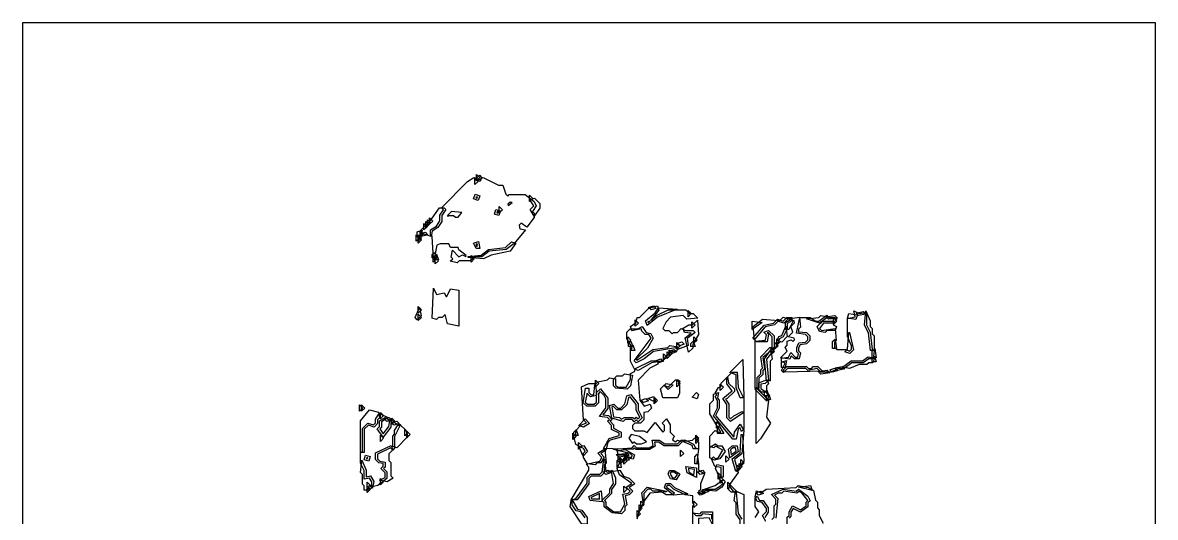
# Model space of a CAD drawing. Header units: millimetres. Extents: x 0 to 283, y 0 to 283.
# Drawn here: x 0 to 282.8, y 159.4 to 282.8 of the extents above; entities that cross this region are included whole.
import ezdxf

# ---------------------------------------------------------------- set-up
doc = ezdxf.new("R2010")
doc.units = ezdxf.units.MM
for name, color, linetype in [('CUT_OUTLINE', 5, 'Continuous'), ('ENG_D', 3, 'Continuous'), ('ENG_K', 2, 'Continuous'), ('ENG_L', 4, 'Continuous')]:
    doc.layers.add(name, color=color, linetype=linetype)

msp = doc.modelspace()

# ---------------------------------------------------------------- linework, layer by layer
at = {"layer": 'CUT_OUTLINE'}
msp.add_lwpolyline([(0, 0), (282.84, 0), (282.84, 282.84), (0, 282.84), (0, 0)], close=True, dxfattribs=at)
at = {"layer": 'ENG_D'}
for points in [[(113.71, 243.24), (112.9, 242.44), (112.9, 244.05), (113.71, 243.24)], [(114.08, 244.76), (114.59, 244.25), (114.23, 243.18), (112.94, 243.61), (114.08, 244.76)], [(113.76, 238.47), (112.6, 238.85), (112.99, 240.01), (114.14, 239.62), (113.76, 238.47)], [(126.57, 238.2), (126.57, 239.81), (127.38, 239), (126.57, 238.2)], [(129.16, 236.57), (127.73, 234.57), (126.75, 236.21), (127.68, 237.15), (126.68, 238.66), (127.81, 239.04), (129.16, 237.69), (129.16, 236.57)], [(104.65, 233.27), (103.64, 231.76), (102.27, 230.85), (102, 229.5), (99.47, 230.35), (99.47, 231.09), (101.88, 233.5), (104.06, 236.65), (105.22, 236.65), (105.66, 236.2), (104.65, 234.69), (104.65, 233.27)], [(119.33, 235.85), (118.94, 234.7), (117.79, 235.08), (118.17, 236.24), (119.33, 235.85)], [(119.83, 236.17), (119.03, 235.37), (119.03, 236.98), (119.83, 236.17)], [(99.56, 229.1), (98.76, 228.3), (98.76, 229.91), (99.56, 229.1)], [(100.04, 230.05), (99.23, 229.24), (99.23, 230.85), (100.04, 230.05)], [(111.25, 224.26), (111.25, 224.49), (114.46, 224.85), (116.35, 226.27), (120.57, 226.74), (122.03, 228.19), (123.18, 227.81), (121.76, 225.83), (116.99, 224.87), (115.07, 223.91), (111.25, 224.26)], [(113.23, 226.51), (112.57, 227.83), (113.79, 228.23), (114.13, 226.51), (113.23, 226.51)], [(102.29, 224.96), (102.87, 225.53), (103.33, 224.15), (102.29, 224.15), (102.29, 224.96)], [(103.81, 223.45), (103, 222.64), (103, 224.25), (103.81, 223.45)], [(112.76, 223.92), (111.96, 223.11), (111.96, 224.72), (112.76, 223.92)], [(156.91, 211.16), (156.31, 211.76), (157.51, 212.17), (158.12, 211.56), (156.91, 211.16)], [(98.76, 211.99), (99.56, 211.19), (98.76, 210.38), (98.76, 211.99)], [(98.76, 208.5), (98.76, 210.11), (99.56, 209.3), (98.76, 208.5)], [(163.43, 211.36), (158.51, 209.33), (155.92, 207.26), (155.52, 208.44), (157.98, 210.4), (158.74, 211.67), (163.43, 211.36)], [(166.97, 210.25), (166.17, 209.44), (166.17, 211.05), (166.97, 210.25)], [(187.15, 201.53), (187.15, 204.49), (186.14, 205.5), (185.93, 205.43), (186.22, 205.14), (185.94, 203.18), (183.28, 203.18), (182.35, 204.1), (185.14, 207.4), (187.5, 207.87), (188.5, 208.87), (189.91, 208.39), (190.82, 209.3), (192.1, 209.3), (192.1, 208.46), (190.92, 207.76), (190.92, 206.42), (189.92, 204.41), (188.98, 203.95), (188.01, 201.53), (187.15, 201.53)], [(203.27, 208.83), (202.33, 207.89), (200, 207.89), (199, 206.5), (199.49, 206.02), (202.92, 206.51), (203.18, 203.56), (202.7, 203.08), (202.7, 201.86), (203.27, 201.29), (205.59, 201.29), (206.43, 200.87), (206.95, 201.39), (206.95, 202.19), (206, 204.54), (206, 209.02), (207.85, 209.48), (207.56, 210.91), (208.87, 210.25), (210.72, 210.52), (210.72, 207.47), (211.65, 205.6), (212.12, 201.4), (212.62, 200.9), (212.34, 198.93), (211.26, 198.93), (209.85, 197.99), (207.03, 197.99), (205.14, 196.58), (203.7, 196.58), (201.82, 195.63), (199.31, 195.63), (198.38, 196.56), (196.03, 196.08), (195.54, 196.58), (191.02, 196.58), (189.98, 195.54), (189.45, 196.06), (190.37, 197.88), (189.5, 198.32), (189.5, 199.14), (191.23, 199.38), (191.8, 200.51), (192.9, 199.4), (193.55, 199.4), (193.73, 200.27), (193.28, 200.72), (193.28, 201.82), (193.83, 202.92), (195.52, 203.16), (196.1, 203.74), (196.1, 204.49), (195.52, 205.07), (193.23, 205.33), (194.03, 209.3), (196.65, 209.3), (198.06, 208.36), (198.85, 208.36), (200.84, 209.85), (201.39, 209.3), (202.8, 209.3), (203.27, 208.83)], [(157.06, 198), (153.7, 196.08), (152.8, 196.38), (151.79, 198.41), (151.79, 200.87), (152.23, 201.75), (150.85, 204.05), (150.85, 205.63), (151.69, 206.48), (153.62, 206.48), (154.7, 207.01), (155.71, 205.51), (156.9, 205.27), (157.48, 204.11), (155.99, 201.61), (153.24, 198.87), (153.33, 198.59), (157.36, 201.28), (161.11, 201.75), (161.61, 202.25), (163.65, 201.95), (163.28, 200.82), (162.24, 200.82), (160.46, 199.48), (159.96, 198.48), (157.06, 198)], [(153.78, 207.89), (152.97, 207.08), (152.97, 208.69), (153.78, 207.89)], [(166.27, 200.59), (165.43, 204.21), (166.97, 205.36), (165.29, 205.55), (164.94, 206.58), (166.34, 207.42), (167.25, 207.42), (168.49, 208.65), (168.77, 205), (167.35, 202.64), (167.35, 201.66), (166.27, 200.59)], [(182.2, 206.25), (182.2, 208.4), (184.7, 208.04), (182.2, 206.25)], [(164.15, 202.23), (163.34, 201.43), (163.34, 203.04), (164.15, 202.23)], [(165.19, 202.6), (163.99, 202.2), (163.38, 202.81), (164.58, 203.21), (165.19, 202.6)], [(185.38, 192.82), (184.32, 192.61), (184.32, 191.52), (185.68, 190.61), (186.22, 189.52), (185.84, 188.36), (182.81, 191.39), (183.38, 191.96), (183.38, 194.32), (184.32, 195.26), (184.32, 196.2), (184.77, 196.66), (184.3, 199.49), (186.58, 201.76), (187.25, 201.76), (187.7, 201.31), (185.74, 198.86), (186.21, 193.66), (185.38, 192.82)], [(212.71, 199.6), (213.17, 198.23), (212.13, 198.23), (212.13, 199.03), (212.71, 199.6)], [(147.55, 193.84), (148.39, 194.69), (149.81, 194.69), (150.29, 195.18), (152.31, 194.89), (151.77, 192.22), (150.94, 191.38), (148.15, 191.63), (147.55, 192.24), (147.55, 193.84)], [(178.66, 191.92), (180.08, 189.09), (180.08, 185.61), (176.75, 183.31), (175.83, 184.22), (175.83, 187.55), (174.81, 189.08), (177.16, 190.96), (175.83, 192.73), (175.83, 194.32), (177.15, 195.63), (178.41, 195.63), (178.66, 191.92)], [(140.01, 175.46), (140.43, 175.88), (140.07, 176.6), (138.15, 177.56), (137.62, 179.68), (138.12, 180.17), (138.12, 181.12), (139.4, 182.4), (140.77, 182.98), (140.01, 183.74), (139.53, 192.01), (141.37, 192.8), (143.05, 192.8), (143.31, 189.99), (143.31, 190.55), (144.27, 191.51), (146.14, 189.11), (146.14, 186.6), (144.91, 184.97), (146.25, 184.78), (147.18, 183.85), (146.7, 183.38), (147.55, 182.53), (147.55, 181.64), (149.44, 180.69), (149.44, 179.43), (146.73, 178.69), (146.11, 178.07), (145.63, 176.16), (144.38, 175.33), (145.25, 174.46), (144.38, 173.01), (143.4, 173.01), (142.92, 172.52), (141.05, 172.79), (140.01, 174.35), (140.01, 175.46)], [(143.07, 192), (143.07, 193.61), (143.88, 192.8), (143.07, 192)], [(160.18, 192.33), (160.67, 192.82), (162.41, 192.48), (161.22, 191.29), (160.18, 192.33)], [(164.15, 192.8), (163.34, 192), (163.34, 193.61), (164.15, 192.8)], [(174.18, 192.67), (174.99, 191.86), (174.18, 191.06), (174.18, 192.67)], [(143.31, 189.78), (141.82, 189.48), (140.97, 190.33), (140.95, 190.42), (140.5, 188.17), (141.05, 187.62), (142.74, 187.62), (143.31, 188.19), (143.31, 189.78)], [(149.98, 183.35), (147.11, 184.13), (146.58, 187.31), (147.61, 187.65), (148.59, 186.68), (149.34, 186.68), (150.4, 187.74), (150.89, 189.69), (151.88, 190.02), (153.68, 187.7), (153.68, 186.26), (154.67, 184.27), (153.68, 183.28), (153.21, 183.75), (152.74, 183.28), (152.17, 183.85), (150.48, 183.85), (149.98, 183.35)], [(158.49, 188.56), (157.68, 187.76), (157.68, 189.37), (158.49, 188.56)], [(89.57, 183.25), (89.57, 181.86), (89.17, 181.47), (90.05, 180.24), (91.46, 182.06), (91.76, 184.11), (92.98, 182.89), (94.39, 182.6), (92.87, 179.55), (92.87, 176.68), (92.4, 176.21), (91.87, 176.73), (88.62, 175.21), (88.62, 174.05), (89.21, 173.46), (90.51, 173.2), (90.51, 171.97), (90.14, 171.59), (90.98, 170.75), (90.98, 169.12), (88.72, 167.36), (87.21, 167.06), (87.21, 168.23), (86.62, 169.21), (85.32, 168.95), (85.32, 171.06), (84.38, 172.95), (84.38, 175.46), (84.85, 175.93), (84.85, 181.59), (86.2, 182.94), (87.62, 182.47), (88.15, 183), (88.15, 183.91), (89, 185.32), (91.24, 184.36), (89.57, 183.25)], [(92.12, 183.74), (90.92, 183.34), (90.31, 183.95), (91.52, 184.35), (92.12, 183.74)], [(95.46, 179.74), (95.46, 181.35), (96.26, 180.55), (95.46, 179.74)], [(95.93, 180.88), (96.74, 180.08), (95.93, 179.27), (95.93, 180.88)], [(168.06, 177.86), (168.06, 179.47), (168.86, 178.66), (168.06, 177.86)], [(150.61, 174.09), (150.61, 175.7), (151.42, 174.89), (150.61, 174.09)], [(176.96, 175.07), (178.17, 175.94), (178, 176.78), (177.35, 176.78), (176.79, 176.22), (176.96, 175.07)], [(85.86, 174.27), (85.94, 174.01), (86.2, 174.1), (86.12, 174.36), (85.86, 174.27)], [(179.7, 172.06), (178.9, 171.26), (178.9, 172.87), (179.7, 172.06)], [(179.37, 172.2), (179.37, 173.81), (180.17, 173.01), (179.37, 172.2)], [(163.49, 170.1), (162.57, 170.65), (161.86, 170.65), (161.71, 170.21), (162.3, 169.23), (162.97, 169.23), (163.49, 170.1)], [(167.8, 171.38), (166.23, 171.56), (166.38, 170.79), (167.63, 169.9), (167.8, 171.38)], [(173.71, 170.51), (174.52, 169.71), (173.71, 168.9), (173.71, 170.51)], [(178.43, 170.79), (178.43, 172.4), (179.23, 171.59), (178.43, 170.79)], [(87.41, 166.77), (86.03, 166.31), (86.03, 168.15), (87.41, 166.77)], [(150.14, 165.6), (150.14, 167.21), (150.95, 166.41), (150.14, 165.6)], [(143.88, 164.05), (144.01, 163.91), (144.01, 165.33), (141.95, 164.39), (142.06, 164.05), (143.88, 164.05)]]:
    msp.add_lwpolyline(points, close=True, dxfattribs=at)
for points in [[(140.46, 159.28), (139.4, 160.77), (138.22, 161.01), (137.18, 162.56), (137.18, 163.72), (138.2, 164.23), (140.95, 167.9), (140.95, 169.33), (141.8, 170.18), (144.15, 170.18), (144.73, 170.76), (145.09, 173.95), (145.3, 173.95), (145.65, 170.82), (145.65, 170.82), (146.12, 170.67), (147.2, 171.21), (148.02, 169.28), (148.02, 167.75), (147.08, 166.33), (147.08, 165.37), (145.29, 163.58), (145.66, 163.2), (145.66, 162.28), (147.63, 160.75), (149.3, 160.75), (150.37, 162.67), (149.86, 165.18), (151.2, 165.44), (151.69, 165.93), (150.72, 166.91), (152.08, 167.83), (149, 170.03), (148.48, 171.6), (149.28, 173.48), (150.28, 173.48), (151.22, 174.42), (152.09, 174.42), (152.23, 174.83), (151.67, 175.38), (147.55, 176.34), (147.56, 176.46), (152.16, 176.77), (152.74, 177.35), (153.3, 176.78), (156.44, 176.78), (157.42, 177.36), (157.16, 178.66), (158.93, 178.66), (160.35, 177.72), (163.48, 177.72), (164.42, 178.66), (165.52, 178.66), (167.52, 177.66), (167.99, 176.73), (168.79, 176.47), (168.31, 173.09), (168.76, 172.63), (168.76, 171.25), (170.23, 170.27), (169.23, 167.77), (169.23, 166.31), (168.8, 165.87), (168.93, 165.46), (169.63, 165.46), (171.05, 166.41), (172.93, 166.41), (174.27, 167.3), (174.82, 167.85), (173.88, 169.26), (174.42, 169.8), (174.42, 171.86), (172.84, 172.08), (172.02, 174), (172.53, 174.52), (173.05, 174), (173.78, 174.36), (174.81, 176.21), (173.05, 177.19), (172.6, 176.74), (171.59, 177.08), (171.59, 179.7), (172.96, 181.07), (173.97, 180.57), (174.3, 180.68), (171.59, 185.2), (171.59, 187.72), (172.53, 188.66), (172.53, 190.15), (173.79, 190.56), (173.5, 189.11), (173.95, 188.66), (173.95, 186.62), (173.05, 184.82), (177.56, 179.45), (177.73, 180.64), (179.15, 182.63), (180.08, 181.08), (179.6, 175.24), (177.76, 173.86), (178.68, 170.6), (176.36, 167.35), (177.4, 165.9), (178.18, 165.64), (178.66, 160.36), (179.61, 158.93)], [(172.06, 158.96), (172.06, 160.06), (169.79, 160.27), (169.33, 159.81), (168.19, 159.81), (167.35, 160.65), (167.35, 162.26), (167.72, 162.63), (167.35, 163.01), (167.35, 164.78), (165.4, 165), (162.49, 166.45), (161.59, 167.35), (160.92, 167.35), (160.79, 166.96), (162.76, 165.49), (162.26, 164.99), (160.68, 164.99), (159.26, 165.93), (157.35, 165.93), (156.88, 166.41), (156.13, 166.41), (155.09, 165.37), (155.09, 163.03), (154.13, 161.59), (153.4, 158.93)], [(185.6, 158.39), (184.73, 159.84), (185.73, 160.85), (185.73, 161.62), (184.65, 163.13), (183.45, 163.37), (182.89, 164.49), (183.21, 166.05), (184.3, 165.5), (185.66, 166.4), (193.17, 166.87), (193.67, 167.37), (196.19, 166.86), (197.49, 166.08), (197.97, 163.69), (198.46, 163.2), (198.46, 161.79), (198.93, 161.32), (198.93, 159.86), (199.88, 157.98)], [(190.92, 156.41), (190.92, 159.43), (191.39, 159.9), (191.39, 160.81), (192.24, 162.24), (194.2, 161.26), (195.63, 162.28), (195.63, 163.2), (196.03, 163.6), (194.54, 165.51), (193.79, 165.88), (193.36, 165.45), (190.06, 165.92), (189.6, 165.46), (188.63, 165.46), (187.76, 164.94), (188.57, 164.14), (188.08, 159.23)]]:
    msp.add_lwpolyline(points, dxfattribs=at)
at = {"layer": 'ENG_K'}
for points in [[(99.27, 230.15), (100.47, 230.55), (101.08, 229.94), (99.87, 229.54), (99.27, 230.15)], [(102.53, 224.72), (103.34, 223.92), (102.53, 223.11), (102.53, 224.72)], [(190.04, 207.86), (188.83, 208.26), (189.91, 209.34), (191.12, 208.94), (190.04, 207.86)], [(199.33, 209.8), (201.16, 209.43), (198.97, 207.86), (195.72, 208.95), (198.82, 209.29), (199.33, 209.8)], [(202.79, 209.79), (203.44, 209.14), (201.21, 208.82), (200.55, 209.47), (202.79, 209.79)], [(208.12, 210.39), (209.85, 210.74), (210.49, 210.1), (208.75, 209.75), (208.12, 210.39)], [(185.39, 206.97), (182.72, 203.77), (182.42, 207.05), (184.72, 208.84), (188.86, 208.56), (187.74, 207.44), (185.39, 206.97)], [(151.09, 202.84), (151.09, 204.45), (151.89, 203.65), (151.09, 202.84)], [(182.9, 203.39), (185.53, 203.63), (185.72, 204.98), (185.06, 205.64), (186.27, 206.04), (187.62, 204.69), (187.62, 201.65), (184.81, 199.31), (185.28, 196.49), (184.79, 196.01), (184.79, 195.06), (183.85, 194.12), (183.85, 191.63), (182.9, 191.63), (182.9, 203.39)], [(203.21, 201.53), (202.23, 201.53), (202.23, 203.27), (202.87, 203.91), (203.21, 201.53)], [(206.54, 200.31), (205.33, 200.72), (206.01, 201.39), (206.33, 205.52), (206.44, 205.53), (207.44, 201.22), (206.54, 200.31)], [(151.9, 203.38), (152.35, 202), (151.32, 202), (151.32, 202.8), (151.9, 203.38)], [(151.79, 201.05), (151.79, 201.86), (152.37, 202.43), (152.83, 201.05), (151.79, 201.05)], [(179.83, 198.78), (180.08, 189.27), (179.21, 189.27), (178.19, 191.82), (178.19, 194.99), (176.58, 195.53), (179.83, 198.78)], [(204.72, 196.92), (206.87, 198.46), (209.7, 198.46), (211.14, 199.42), (212.68, 199.11), (212.3, 197.99), (211.29, 197.99), (210.82, 197.52), (208.88, 197.52), (206.5, 196.57), (204.72, 196.92)], [(196.95, 196.58), (197.42, 197.05), (198.56, 197.05), (199.72, 195.88), (190.35, 195.63), (189.88, 196.1), (190.82, 197.05), (195.73, 197.05), (196.2, 196.58), (196.95, 196.58)], [(201.55, 195.47), (199.32, 195.15), (198.67, 195.8), (200.9, 196.12), (201.55, 195.47)], [(201.56, 196.21), (202.77, 196.61), (203.38, 196), (202.17, 195.6), (201.56, 196.21)], [(203.57, 196.08), (202.93, 196.72), (204.67, 197.07), (205.3, 196.43), (203.57, 196.08)], [(179.07, 181.8), (178.64, 181.37), (178.15, 178.9), (177.37, 178.9), (172.49, 184.76), (173.48, 186.73), (173.48, 188.51), (172.95, 189.55), (173.38, 189.98), (172.94, 190.41), (173.79, 191.82), (174.42, 192.03), (174.42, 192.9), (175.98, 194.46), (176.29, 192.92), (177.72, 191.49), (177.72, 190.82), (175.96, 189.06), (175.49, 188.91), (176.31, 187.69), (176.31, 184.42), (176.78, 183.95), (177.58, 184.75), (179.65, 185.78), (180.08, 185.36), (180.08, 181.39), (179.54, 180.86), (179.07, 181.8)], [(168.29, 190.55), (168.8, 190.04), (168.44, 188.97), (167.15, 189.4), (168.29, 190.55)], [(186.22, 188.65), (185.74, 184.38), (186.72, 182.91), (184.27, 178.99), (183.14, 177.86), (183.14, 191.72), (186.22, 188.65)], [(84.62, 187.48), (85.42, 186.68), (84.62, 185.87), (84.62, 187.48)], [(90.14, 184.79), (89.33, 183.99), (89.33, 185.6), (90.14, 184.79)], [(92.16, 182.57), (92.16, 184.18), (92.96, 183.38), (92.16, 182.57)], [(93.4, 183.41), (94.01, 182.8), (92.8, 182.4), (92.19, 183.01), (93.4, 183.41)], [(138.22, 181.22), (138.68, 179.84), (137.65, 179.84), (137.65, 180.65), (138.22, 181.22)], [(137.41, 178.8), (137.41, 180.41), (138.22, 179.61), (137.41, 178.8)], [(168.86, 179.13), (168.06, 178.33), (168.06, 179.94), (168.86, 179.13)], [(90.04, 172.81), (88.98, 173.02), (88.15, 173.85), (88.15, 175.51), (92.06, 177.34), (92.43, 176.24), (91.45, 175.26), (91.45, 173.57), (91.92, 173.1), (91.92, 169.8), (92.54, 169.19), (91.02, 168.28), (89.08, 168.67), (90.51, 169.38), (90.51, 170.55), (89.47, 171.59), (90.04, 172.16), (90.04, 172.81)], [(141.42, 171.97), (140.72, 172.67), (144.1, 173.45), (144.66, 174.38), (143.63, 175.41), (145.4, 176.47), (145.67, 172.92), (145.19, 172.44), (145.19, 170.55), (144.35, 169.71), (141.99, 169.71), (141.42, 169.14), (141.42, 167.74), (138.48, 163.81), (137, 163.81), (141.42, 171.19), (141.42, 171.97)], [(138.83, 176.44), (138.83, 178.05), (139.63, 177.25), (138.83, 176.44)], [(138.98, 176.92), (140.11, 177.3), (141.01, 175.8), (139.93, 174.71), (138.98, 176.92)], [(148.79, 174.89), (148.42, 176.03), (150.42, 176.31), (152.78, 175), (152.42, 173.91), (150.9, 174.22), (150.68, 174.89), (148.79, 174.89)], [(164.28, 176.17), (165.09, 175.36), (164.28, 174.56), (164.28, 176.17)], [(176.6, 174.24), (176.29, 176.39), (177.15, 177.25), (178.38, 177.25), (178.69, 175.73), (176.6, 174.24)], [(85.26, 173.8), (85.65, 174.95), (86.8, 174.57), (86.42, 173.41), (85.26, 173.8)], [(149.13, 174.21), (149.47, 171.83), (148.49, 171.83), (148.49, 173.57), (149.13, 174.21)], [(167.82, 174.52), (168.46, 175.16), (168.8, 172.77), (167.82, 172.77), (167.82, 174.52)], [(172.99, 171.57), (173.32, 172.57), (174.89, 172.26), (174.89, 169.47), (174.04, 169.47), (172.99, 171.57)], [(176.4, 173.95), (175.6, 173.14), (175.6, 174.75), (176.4, 173.95)], [(161.2, 170.16), (161.52, 171.12), (162.7, 171.12), (164.14, 170.26), (163.22, 168.73), (161.77, 169.03), (161.2, 170.16)], [(169.17, 170.14), (168.56, 170.75), (169.77, 171.15), (170.38, 170.55), (169.17, 170.14)], [(86.03, 165.6), (86.03, 167.21), (86.84, 166.41), (86.03, 165.6)], [(90.14, 168.29), (89.33, 167.49), (89.33, 169.1), (90.14, 168.29)], [(154.94, 163.22), (154.61, 165.55), (155.96, 166.9), (160.75, 165.94), (160.74, 165.79), (156.63, 165.47), (154.94, 163.22)], [(172.89, 167.32), (174.91, 168.84), (175.42, 168.33), (174.59, 166.95), (173.06, 165.93), (169.79, 166.29), (172.89, 167.32)], [(174.18, 167.96), (174.18, 169.57), (174.99, 168.76), (174.18, 167.96)], [(176.07, 166.54), (176.07, 168.15), (176.87, 167.35), (176.07, 166.54)], [(176.27, 166.34), (176.67, 167.55), (178.52, 165.7), (176.91, 165.7), (176.27, 166.34)], [(193.75, 166.93), (193.75, 166.95), (196.74, 167.37), (197.17, 166.07), (193.75, 166.93)], [(168.56, 165.57), (169.77, 165.97), (170.38, 165.36), (169.17, 164.96), (168.56, 165.57)], [(171.32, 165.83), (170.11, 165.43), (169.5, 166.04), (170.71, 166.44), (171.32, 165.83)], [(179.13, 156.74), (179.13, 158.79), (178.19, 160.21), (178.19, 163.01), (177.71, 163.49), (177.99, 166.04), (180.08, 165.15), (180.08, 156.74), (179.13, 156.74)], [(183.78, 164.96), (183.18, 165.57), (184.38, 165.97), (184.99, 165.36), (183.78, 164.96)], [(140.95, 157.68), (139.65, 157.68), (136.69, 162.11), (137.07, 164.02), (138.51, 161.43), (139.67, 161.2), (140.95, 159.41), (140.95, 157.68)], [(153.91, 160.89), (153.91, 162.5), (154.72, 161.69), (153.91, 160.89)], [(155.19, 162.63), (154.38, 161.83), (154.38, 163.44), (155.19, 162.63)], [(167.58, 163.44), (168.39, 162.63), (167.58, 161.83), (167.58, 163.44)], [(153.44, 161.08), (154.25, 160.28), (153.44, 159.47), (153.44, 161.08)], [(172.3, 160.75), (172.3, 157.63), (171.45, 159.32), (168.76, 159.12), (168.76, 152.35), (167.35, 153.06), (167.35, 160.55), (169.15, 160.29), (169.61, 160.75), (172.3, 160.75)]]:
    msp.add_lwpolyline(points, close=True, dxfattribs=at)
at = {"layer": 'ENG_L'}
for points in [[(102.77, 223.91), (102.59, 223.93), (102.3, 229.47), (101.82, 229.95), (101.82, 231.11), (103.3, 232.1), (104.18, 233.42), (104.18, 234.83), (105.06, 236.14), (104.55, 236.65), (111.1, 243.19), (112.63, 244.21), (113.81, 243.82), (113.39, 243.4), (115.02, 244.22), (118.85, 242.3), (119.91, 242.3), (120.65, 240.07), (121.15, 239.57), (121.52, 239.94), (125.47, 239.94), (127.7, 238.21), (128.26, 237.1), (127.35, 235.73), (127.75, 235.33), (127.75, 234.21), (125.92, 231.85), (124.48, 232.81), (124, 232.32), (124.18, 231.42), (125.6, 231.14), (122.73, 227.75), (120.77, 226.28), (116.53, 225.81), (114.63, 224.39), (112.76, 224.39), (111.82, 223.45), (108.99, 223.45), (108.5, 222.95), (106.77, 223.3), (107.38, 223.92), (106.99, 224.31), (107.34, 226.05), (108.94, 224.44), (109.84, 224.89), (110.64, 224.49), (110.74, 224.77), (108.93, 226.13), (108.72, 226.75), (106.86, 226.75), (106.39, 227.69), (104.24, 227.69), (103.45, 227.29), (102.77, 223.91)], [(114.18, 244.19), (113.37, 243.38), (113.37, 244.99), (114.18, 244.19)], [(113.46, 239.41), (113.2, 239.32), (113.29, 239.06), (113.55, 239.15), (113.46, 239.41)], [(121.18, 237.52), (121.27, 237.26), (122.22, 237.93), (121.7, 238.04), (121.18, 237.52)], [(109.64, 235.5), (107.1, 235.69), (106.1, 234.7), (106.17, 234.49), (106.44, 234.76), (107.58, 234.76), (108.05, 234.29), (108.77, 234.29), (109.64, 235.5)], [(118.47, 235.29), (118.83, 235.41), (118.93, 235.93), (118.37, 235.6), (118.47, 235.29)], [(100.17, 232.74), (100.98, 231.93), (100.17, 231.13), (100.17, 232.74)], [(100.64, 231.6), (100.64, 233.21), (101.45, 232.4), (100.64, 231.6)], [(101.92, 232.87), (101.12, 232.07), (101.12, 233.68), (101.92, 232.87)], [(101.59, 234.15), (102.39, 233.35), (101.59, 232.54), (101.59, 234.15)], [(98.29, 228.3), (98.29, 229.91), (99.09, 229.1), (98.29, 228.3)], [(99.78, 231.1), (99.42, 229.34), (98.52, 229.34), (98.52, 230.69), (99.78, 231.1)], [(98.76, 229.44), (99.56, 228.63), (98.76, 227.83), (98.76, 229.44)], [(113.57, 227.53), (113.29, 227.63), (113.17, 227.28), (113.46, 226.99), (113.57, 227.53)], [(103.34, 225.06), (103.8, 223.68), (102.77, 223.68), (102.77, 224.49), (103.34, 225.06)], [(102.29, 209.14), (102.56, 216.6), (103.36, 215), (105.25, 215.47), (105.74, 214.49), (105.92, 214.49), (106.87, 216.4), (108.89, 216.11), (108.89, 207.13), (106.11, 207.69), (105.47, 210.03), (104.75, 209.3), (103.81, 209.3), (103.3, 208.8), (102.29, 209.14)], [(156.76, 208.54), (158.26, 209.74), (161.16, 211.19), (165.56, 211.19), (166.5, 210.25), (167.45, 210.25), (168.57, 209.12), (165.85, 208.82), (164.91, 209.76), (161.8, 209.32), (160.71, 208.22), (159.86, 206.52), (160.38, 206), (161.32, 206), (162.16, 205.16), (162.54, 205.53), (163.48, 205.53), (164.47, 206.53), (165.52, 206), (167.45, 206), (167.94, 205.51), (165.95, 204.01), (166.19, 202.32), (163.52, 201.25), (163.03, 201.74), (157.55, 200.83), (155.22, 198.97), (153.16, 197.94), (152.66, 198.44), (156.93, 204.13), (156.37, 205.06), (155.47, 205.06), (154.65, 205.88), (154.46, 206.44), (152.11, 205.97), (151.75, 207.04), (153.23, 208.03), (153.48, 209.3), (154.05, 209.3), (156.39, 211.64), (158.55, 212.18), (158.89, 211.14), (156.76, 208.54)], [(98.01, 209.25), (99.08, 211.74), (99.49, 209.7), (98.52, 208.73), (98.01, 209.25)], [(190.4, 201.81), (190.92, 202.33), (190.92, 203.35), (191.93, 203.68), (192.33, 203.27), (192.77, 203.71), (192.62, 204.15), (191.15, 204.44), (192.3, 205.6), (191.83, 207.01), (192.77, 207.95), (192.62, 208.41), (191.08, 208.92), (193.95, 209.34), (194.23, 206.86), (193.75, 206.38), (193.75, 205.74), (195.74, 205.52), (196.58, 204.69), (196.58, 203.55), (195.74, 202.72), (194.14, 202.49), (193.75, 201.71), (193.75, 200.92), (194.24, 200.42), (193.94, 198.93), (192.71, 198.93), (191.93, 199.71), (191.53, 198.91), (189.24, 199.24), (190.87, 200.86), (190.4, 201.81)], [(208.05, 208.81), (205.93, 209.11), (206.31, 210.27), (208.44, 209.97), (208.05, 208.81)], [(212.13, 205.16), (212.6, 204.69), (212.6, 201.05), (211.69, 201.05), (211.2, 205.46), (210.24, 207.37), (210.57, 210.96), (211.66, 208.41), (211.66, 207.04), (212.13, 206.57), (212.13, 205.16)], [(156.54, 208.36), (156.1, 208.21), (156.15, 208.05), (156.54, 208.36)], [(167.11, 208.22), (167.92, 207.42), (167.11, 206.61), (167.11, 208.22)], [(190.93, 204.51), (189.57, 203.14), (188.5, 203.5), (188.85, 204.54), (189.57, 204.78), (190.56, 207.1), (190.93, 204.51)], [(190.45, 206.24), (190.45, 208.02), (191.9, 208.89), (192.38, 208.41), (191.3, 206.24), (190.45, 206.24)], [(198.41, 206.99), (199.78, 208.36), (202.33, 208.36), (202.8, 207.89), (202.39, 207.48), (203.23, 207.07), (202.87, 206), (200.92, 206), (200.42, 205.51), (199.01, 205.8), (198.41, 206.99)], [(202.47, 207.56), (202.47, 209.17), (203.27, 208.36), (202.47, 207.56)], [(167.58, 202.84), (167.58, 204.45), (168.39, 203.65), (167.58, 202.84)], [(188.33, 203.98), (189.13, 203.18), (188.33, 202.37), (188.33, 203.98)], [(161.46, 201.15), (162.26, 200.35), (161.46, 199.54), (161.46, 201.15)], [(162.7, 201.32), (163.31, 200.72), (162.1, 200.31), (161.49, 200.92), (162.7, 201.32)], [(167.45, 203.38), (167.91, 202), (166.88, 202), (166.88, 202.8), (167.45, 203.38)], [(186.83, 201.2), (187.16, 198.85), (186.68, 198.36), (186.68, 193.51), (185.75, 193.51), (185.26, 199), (186.83, 201.2)], [(187.72, 200.82), (186.91, 200.01), (186.91, 201.62), (187.72, 200.82)], [(188.66, 202.23), (187.85, 201.43), (187.85, 203.04), (188.66, 202.23)], [(212.13, 199.17), (212.13, 200.92), (212.77, 201.55), (213.11, 199.17), (212.13, 199.17)], [(157.92, 183.05), (159.83, 180.67), (160.28, 181.12), (160.28, 182.34), (159.71, 182.9), (160.8, 183.99), (161.69, 182.5), (161.69, 180.65), (162.69, 179.65), (162.24, 178.75), (163.07, 178.25), (163.51, 178.7), (164.72, 178.29), (163.67, 177.25), (160.21, 177.25), (158.79, 178.19), (157.74, 178.19), (157.95, 177.13), (156.57, 176.31), (153.11, 176.31), (152.74, 176.68), (152.36, 176.3), (145.04, 176.55), (146.45, 179.1), (148.96, 179.79), (148.96, 180.4), (147.08, 181.35), (147.08, 182.34), (146.04, 183.38), (146.51, 183.85), (146.02, 184.33), (144.06, 184.61), (145.66, 186.75), (145.66, 188.98), (145.23, 189.84), (144.25, 190.82), (143.78, 190.35), (143.78, 187.99), (142.93, 187.15), (140.85, 187.15), (139.99, 188.01), (140.51, 191.63), (141.42, 191.63), (141.42, 190.55), (141.99, 189.98), (142.62, 189.98), (142.84, 192.44), (143.66, 193.26), (146.02, 193.73), (146.53, 194.24), (148.02, 193.94), (148.02, 192.43), (148.59, 191.86), (150.71, 191.86), (151.79, 193.81), (151.79, 195.31), (152.78, 195.8), (153.01, 196.51), (156.92, 198.46), (158.63, 198.46), (158.63, 197.61), (156.65, 196.62), (153.69, 193.66), (154.14, 188.65), (155.18, 187.19), (156.66, 187.68), (157.01, 186.61), (156.15, 185.75), (155.09, 185.54), (155.09, 183.75), (154.25, 182.9), (152.83, 182.9), (152.26, 182.34), (152.26, 181.59), (152.83, 181.02), (155.15, 181.02), (155.97, 180.61), (157.92, 183.05)], [(158.8, 197.96), (158.19, 198.56), (159.4, 198.97), (160.01, 198.36), (158.8, 197.96)], [(160.85, 199.4), (160.04, 198.6), (160.04, 200.21), (160.85, 199.4)], [(161.79, 199.88), (160.98, 199.07), (160.98, 200.68), (161.79, 199.88)], [(189.5, 198.16), (190.76, 198.58), (190.4, 196.81), (189.5, 196.81), (189.5, 198.16)], [(164.05, 192.43), (164.05, 190.39), (163.49, 189.27), (159.86, 189.27), (159.31, 191.46), (160.23, 192.38), (161.17, 191.91), (163.01, 193.75), (163.67, 193.75), (164.15, 193.28), (163.67, 192.8), (164.05, 192.43)], [(186.24, 192.74), (185.73, 192.24), (185.73, 190.68), (184.46, 190.68), (183.85, 191.29), (183.85, 192.96), (185.88, 193.83), (186.24, 192.74)], [(157.6, 189.57), (158.09, 188.1), (156.13, 189.08), (157.6, 189.57)], [(185.26, 189.74), (185.26, 190.55), (185.84, 191.12), (186.3, 189.74), (185.26, 189.74)], [(186.31, 190.18), (186.77, 188.8), (185.73, 188.8), (185.73, 189.6), (186.31, 190.18)], [(84.15, 187.48), (84.95, 186.68), (84.15, 185.87), (84.15, 187.48)], [(151.28, 189.32), (150.83, 187.5), (149.53, 186.2), (148.39, 186.2), (147.49, 187.11), (147.11, 186.99), (147.52, 184.53), (149.07, 184.31), (149.48, 183.9), (150.32, 184.32), (152.36, 184.32), (152.74, 183.95), (153.21, 184.42), (153.68, 183.95), (154.1, 184.37), (153.21, 186.15), (153.21, 187.54), (151.71, 189.46), (151.28, 189.32)], [(154.42, 188.66), (155.63, 189.07), (156.24, 188.46), (155.03, 188.06), (154.42, 188.66)], [(84.38, 183.46), (86.65, 186.23), (88.83, 185.69), (89.12, 184.24), (88.62, 183.75), (88.62, 182.81), (87.74, 181.93), (86.33, 182.4), (85.32, 181.39), (85.32, 175.6), (84.38, 175.6), (84.38, 183.46)], [(89.1, 182.06), (89.1, 183.51), (90.51, 184.36), (91.92, 183.51), (91.92, 181.88), (90.03, 179.45), (88.55, 181.52), (89.1, 182.06)], [(138.86, 182.33), (140.48, 183.95), (141.57, 182.86), (140.04, 181.94), (138.86, 182.33)], [(93.4, 176.74), (92.4, 177.08), (92.4, 179.7), (92.87, 180.17), (92.87, 181.08), (93.68, 182.43), (94.38, 182.43), (95.67, 181.15), (96.2, 179.54), (93.4, 176.74)], [(173.24, 181.63), (173.24, 183.24), (174.05, 182.43), (173.24, 181.63)], [(173.48, 181.59), (174, 182.11), (175.07, 180.31), (173.48, 180.31), (173.48, 181.59)], [(89.33, 179.94), (90.14, 179.13), (89.33, 178.33), (89.33, 179.94)], [(155.81, 178.25), (154.05, 179.62), (151.91, 180.05), (151.37, 179.14), (152.29, 177.85), (152.74, 178.29), (153.3, 177.72), (154.57, 177.72), (155.81, 178.25)], [(168.76, 178.29), (168.76, 176.54), (167.41, 176.54), (167.16, 177.31), (164.83, 178.31), (167.24, 178.65), (167.82, 179.23), (168.76, 178.29)], [(180.08, 173.4), (178.09, 170.84), (177.21, 174.04), (179.14, 175.49), (179.45, 180.08), (179.79, 180.07), (180.08, 173.4)], [(150.46, 175.38), (151.11, 174.72), (148.88, 174.41), (148.23, 175.06), (150.46, 175.38)], [(171.59, 176.91), (173.04, 177.78), (173.57, 177.25), (174.55, 177.25), (175.41, 175.82), (174.09, 173.97), (172.74, 173.7), (171.59, 174.27), (171.59, 176.91)], [(84.85, 167.72), (84.85, 170.08), (84.37, 170.56), (84.72, 173.68), (85.8, 171.17), (85.8, 169.52), (86.86, 169.73), (87.69, 168.33), (87.38, 166.76), (86.44, 167.24), (86.22, 166.17), (85.32, 166.17), (85.32, 167.25), (84.85, 167.72)], [(148.73, 174.75), (149.53, 173.95), (148.73, 173.14), (148.73, 174.75)], [(149.2, 172.67), (149.2, 174.28), (150, 173.48), (149.2, 172.67)], [(150.95, 173.48), (150.14, 172.67), (150.14, 174.28), (150.95, 173.48)], [(151.41, 173.71), (150.38, 173.71), (150.38, 174.52), (150.95, 175.09), (151.41, 173.71)], [(151.45, 169.2), (152.87, 167.78), (151.46, 166.84), (152.36, 165.93), (151.44, 165.01), (150.42, 164.81), (150.87, 162.56), (150.38, 162.07), (150.38, 161.12), (149.52, 160.27), (147.22, 160.52), (145.19, 162.05), (145.19, 163.01), (144.62, 163.58), (146.61, 165.56), (146.61, 166.48), (147.54, 167.87), (147.04, 170.85), (149.08, 171.14), (150.06, 169.67), (151.45, 169.2)], [(144.99, 170.75), (146.2, 171.15), (146.81, 170.55), (145.6, 170.14), (144.99, 170.75)], [(165.64, 172.1), (168.29, 171.8), (168.29, 169.32), (165.96, 170.49), (165.64, 172.1)], [(161.79, 167.82), (162.77, 166.84), (166.14, 165.31), (162.56, 164.98), (160.24, 166.79), (160.58, 167.82), (161.79, 167.82)], [(141.37, 164.65), (144.45, 166.05), (144.75, 163.32), (141.72, 163.59), (141.37, 164.65)]]:
    msp.add_lwpolyline(points, close=True, dxfattribs=at)
for points in [[(182.9, 159.41), (183.8, 160.75), (182.9, 162.09), (182.9, 164.15), (183.44, 164.68), (183.99, 163.58), (184.91, 163.58), (186.2, 161.77), (186.2, 160.68), (185.33, 159.36)], [(187.05, 158.86), (187.62, 159.43), (187.62, 162.26), (188.09, 162.73), (188.09, 163.95), (186.98, 165.07), (186.98, 165.07), (189.94, 166.41), (193.19, 165.95), (193.73, 166.48), (196.06, 164.67), (196.63, 163.53), (196.1, 163.01), (196.1, 162.04), (194.24, 160.71), (192.42, 161.62), (191.86, 160.68), (191.86, 159.71), (191.39, 159.24)]]:
    msp.add_lwpolyline(points, dxfattribs=at)

doc.saveas('drawing.dxf')
